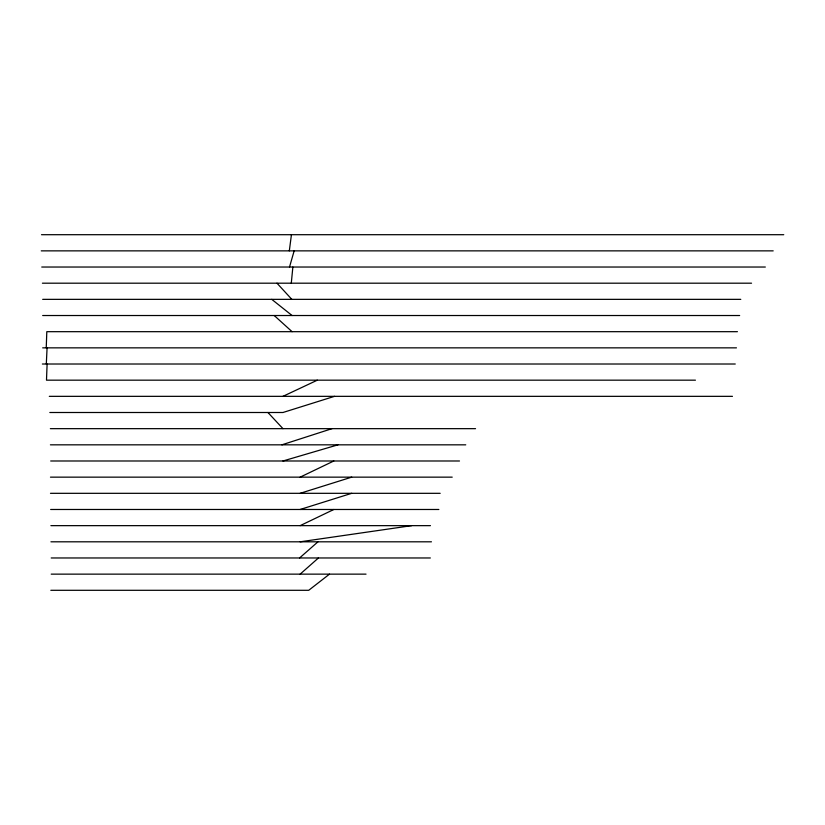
<?xml version="1.0" encoding="UTF-8"?>
<svg xmlns="http://www.w3.org/2000/svg" width="825" height="825" viewBox="0 0 825 825"><rect width="100%" height="100%" fill="white"/><g stroke="black" fill="none" stroke-linecap="round" stroke-linejoin="round"><path stroke-width="1.24" d="M46.241 347.851L46.808 331.681L737.426 331.681M47.108 364.011L46.489 380.17L695.434 380.17M46.313 364.011L47.077 347.851M291.287 283.192L292.865 267.032M289.327 250.862L291.431 234.702M289.513 267.032L294.154 250.862M300.145 574.138L318.45 557.968M299.588 557.968L317.965 541.808M329.495 574.138L308.725 590.298L50.82 590.298M300.145 477.149L333.805 460.989M300.145 525.649L333.836 509.479M282.965 396.34L317.336 380.17M281.872 444.83L332.021 428.66M334.517 396.34L282.965 412.5L49.83 412.5M300.145 493.319L351.708 477.149M300.145 509.479L351.708 493.319M282.965 460.989L337.961 444.83M300.145 541.808L411.675 525.649M41.498 234.702L783.75 234.702M41.25 250.862L773.19 250.862M41.745 267.032L765.332 267.032M42.405 283.192L751.544 283.192M42.673 299.351L740.778 299.351M42.673 315.521L739.654 315.521M42.673 347.851L736.457 347.851M42.364 364.011L735.261 364.011M49.304 396.34L732.456 396.34M50.356 428.66L475.54 428.66M50.408 444.83L465.754 444.83M50.686 460.989L459.494 460.989M50.459 477.149L452.213 477.149M50.48 493.319L440.179 493.319M50.655 509.479L438.859 509.479M50.882 525.649L430.454 525.649M50.933 541.808L431.454 541.808M51.202 557.968L430.351 557.968M51.202 574.138L366.032 574.138M271.755 299.351L292.081 315.521M274.23 315.521L292.081 331.681M267.939 412.5L282.965 428.66M276.983 283.192L291.813 299.351"/></g></svg>
